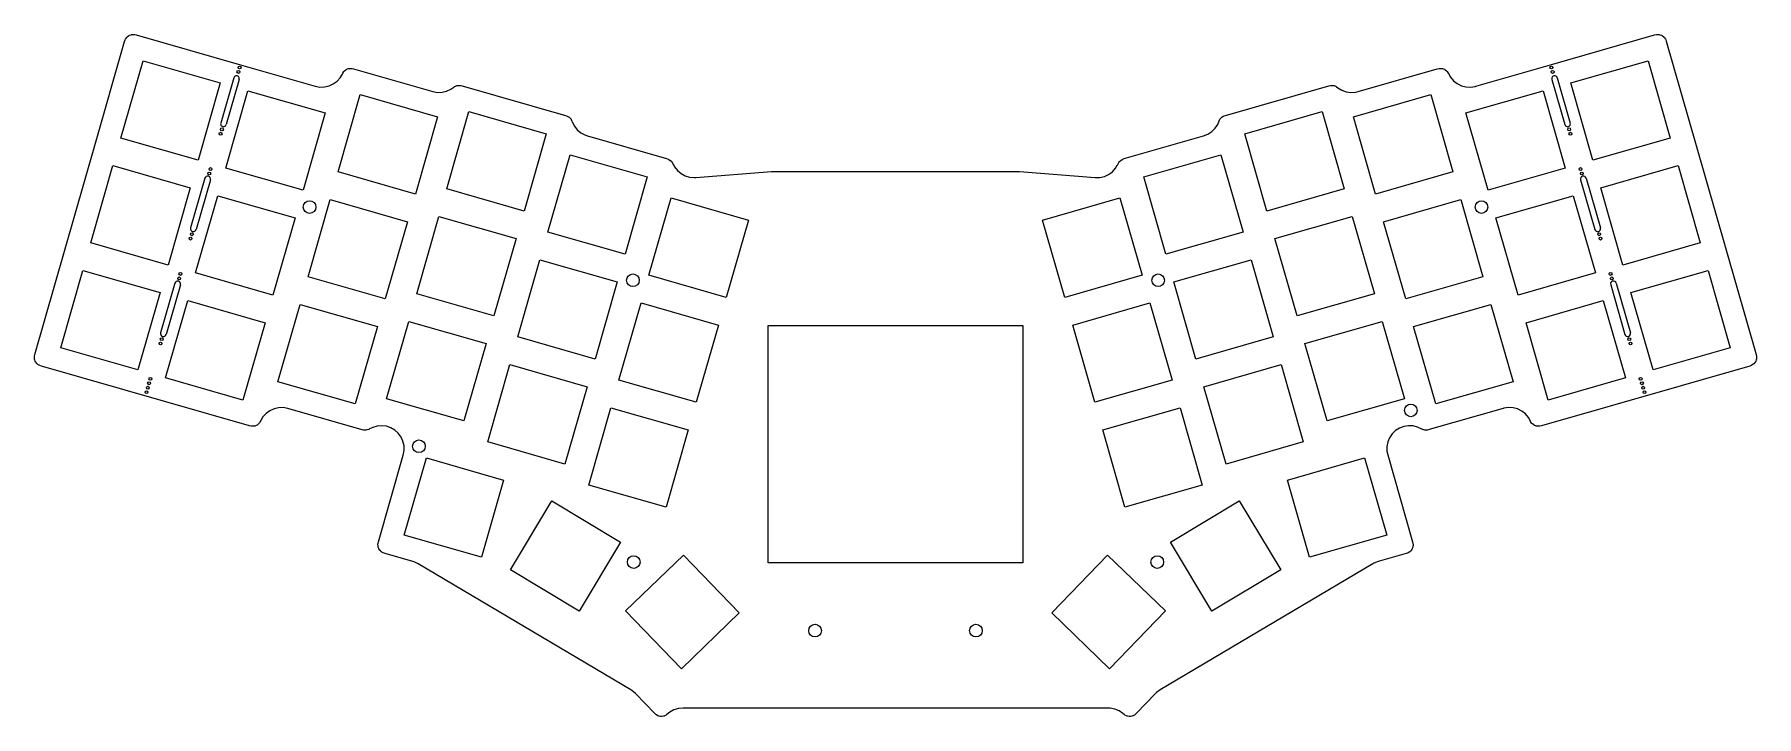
# Model space of a CAD drawing. Header units: millimetres. Extents: x 30 to 330, y -149 to -30.
import ezdxf

# ---------------------------------------------------------------- set-up
doc = ezdxf.new("R2010")
doc.units = ezdxf.units.MM
doc.layers.add('Edge.Cuts', color=254, linetype='CONTINUOUS', true_color=0xd0d2cd)

msp = doc.modelspace()

# ---------------------------------------------------------------- linework, layer by layer
at = {"layer": 'Edge.Cuts', "linetype": 'CONTINUOUS'}
for p, q in [((46.422, -30.006), (46.467, -29.98)), ((46.467, -29.98), (46.613, -29.907)), ((46.613, -29.907), (46.87, -29.808999)), ((46.87, -29.808999), (46.920999, -29.799)), ((46.920999, -29.799), (47.081999, -29.777)), ((47.081999, -29.777), (47.391999, -29.767)), ((47.391999, -29.767), (47.526999, -29.788)), ((47.526999, -29.788), (47.769, -29.842)), ((47.769, -29.842), (65.914, -35.045)), ((294.086, -35.045), (312.191, -29.853)), ((312.191, -29.853), (312.514, -29.789)), ((312.514, -29.789), (312.639, -29.775)), ((312.639, -29.775), (312.914, -29.771)), ((312.914, -29.771), (312.966, -29.779)), ((312.966, -29.779), (313.125, -29.814)), ((313.125, -29.814), (313.385999, -29.9)), ((313.385999, -29.9), (313.432, -29.924)), ((313.432, -29.924), (313.571, -30.009)), ((40.557999, -49.1), (45.748999, -30.994999)), ((45.748999, -30.994999), (45.866, -30.686999)), ((45.866, -30.686999), (45.919999, -30.573)), ((45.919999, -30.573), (46.062999, -30.338)), ((46.062999, -30.338), (46.097, -30.299)), ((46.097, -30.299), (46.211, -30.182)), ((46.211, -30.182), (46.422, -30.006)), ((313.571, -30.009), (313.789999, -30.175)), ((313.789999, -30.175), (313.826, -30.213)), ((313.826, -30.213), (313.93, -30.339)), ((313.93, -30.339), (314.103, -30.596)), ((314.103, -30.596), (314.157, -30.722)), ((314.157, -30.722), (314.24, -30.955)), ((314.24, -30.955), (319.442, -49.1)), ((45.091706, -47.79937), (48.950629, -34.341706)), ((48.950629, -34.341706), (62.408293, -38.200629)), ((65.914, -35.045), (78.958, -38.785)), ((84.048, -36.091), (84.259, -35.915)), ((84.259, -35.915), (84.304, -35.888)), ((84.304, -35.888), (84.45, -35.815)), ((84.45, -35.815), (84.707, -35.718)), ((84.707, -35.718), (84.758, -35.707)), ((84.758, -35.707), (84.92, -35.686)), ((84.92, -35.686), (85.229, -35.675)), ((85.229, -35.675), (85.365, -35.697)), ((85.365, -35.697), (85.606, -35.75)), ((85.606, -35.75), (99.428, -39.713)), ((260.576, -39.712), (274.354, -35.761)), ((274.354, -35.761), (274.677, -35.697)), ((274.677, -35.697), (274.802, -35.683)), ((274.802, -35.683), (275.077, -35.679)), ((275.077, -35.679), (275.128, -35.687)), ((275.128, -35.687), (275.287, -35.722)), ((275.287, -35.722), (275.549, -35.808)), ((275.549, -35.808), (275.595, -35.833)), ((275.595, -35.833), (275.734, -35.917)), ((275.734, -35.917), (275.953, -36.084)), ((281.049, -38.783), (294.086, -35.045)), ((297.591706, -38.200629), (311.04937, -34.341706)), ((311.04937, -34.341706), (314.908293, -47.79937)), ((62.408293, -38.200629), (58.54937, -51.658293)), ((64.744187, -37.31031), (62.484046, -45.192357)), ((65.705448, -37.585947), (63.445308, -45.467995)), ((78.958, -38.785), (79.755, -38.928)), ((79.755, -38.928), (80.564, -38.908)), ((80.564, -38.908), (81.352, -38.726)), ((81.352, -38.726), (82.088, -38.388)), ((82.088, -38.388), (82.741, -37.91)), ((82.741, -37.91), (83.283, -37.309)), ((83.283, -37.309), (83.672, -36.66)), ((83.672, -36.66), (83.757, -36.482)), ((83.757, -36.482), (83.9, -36.247)), ((83.9, -36.247), (83.934, -36.207)), ((83.934, -36.207), (84.048, -36.091)), ((102.558, -39.316), (103.089, -38.943)), ((103.089, -38.943), (103.178, -38.869)), ((103.178, -38.869), (103.223, -38.842)), ((103.223, -38.842), (103.369, -38.769)), ((103.369, -38.769), (103.626, -38.672)), ((103.626, -38.672), (103.677, -38.661)), ((103.677, -38.661), (103.838, -38.64)), ((103.838, -38.64), (104.148, -38.63)), ((104.148, -38.63), (104.283, -38.650999)), ((104.283, -38.650999), (104.525, -38.704)), ((104.525, -38.704), (122.511, -43.861)), ((237.449, -43.873), (255.435, -38.716)), ((255.435, -38.716), (255.759, -38.650999)), ((255.759, -38.650999), (255.882999, -38.637)), ((255.882999, -38.637), (256.158, -38.633)), ((256.158, -38.633), (256.209999, -38.641)), ((256.209999, -38.641), (256.369, -38.676)), ((256.369, -38.676), (256.63, -38.762)), ((256.63, -38.762), (256.676, -38.787)), ((256.676, -38.787), (256.815, -38.871)), ((256.815, -38.871), (257.055999, -39.054)), ((275.953, -36.084), (275.989, -36.121)), ((275.989, -36.121), (276.093, -36.247)), ((276.093, -36.247), (276.266, -36.504)), ((276.266, -36.504), (276.267, -36.508)), ((276.267, -36.508), (276.277, -36.525)), ((276.277, -36.525), (276.294, -36.561)), ((276.294, -36.561), (276.296, -36.56)), ((276.296, -36.56), (276.658, -37.216)), ((276.658, -37.216), (277.183999, -37.831)), ((277.183999, -37.831), (277.823, -38.328)), ((277.823, -38.328), (278.549, -38.686)), ((278.549, -38.686), (279.332, -38.891)), ((279.332, -38.891), (280.14, -38.933)), ((280.14, -38.933), (280.941, -38.812)), ((280.941, -38.812), (281.049, -38.783)), ((294.294551, -37.585947), (296.554691, -45.467995)), ((295.255812, -37.31031), (297.515953, -45.192357)), ((301.450629, -51.658293), (297.591706, -38.200629)), ((63.355706, -53.03637), (67.214629, -39.578706)), ((67.214629, -39.578706), (80.672293, -43.437629)), ((82.928706, -53.70737), (86.787629, -40.249706)), ((86.787629, -40.249706), (100.245293, -44.108629)), ((99.428, -39.713), (100.224, -39.856)), ((100.224, -39.856), (101.034, -39.836)), ((101.034, -39.836), (101.822, -39.654)), ((101.822, -39.654), (102.558, -39.316)), ((257.055999, -39.054), (257.747, -39.476)), ((257.747, -39.476), (258.509, -39.749)), ((258.509, -39.749), (259.31, -39.864)), ((259.31, -39.864), (260.118, -39.815)), ((259.754706, -44.108629), (273.21237, -40.249706)), ((260.118, -39.815), (260.576, -39.712)), ((273.21237, -40.249706), (277.071293, -53.70737)), ((279.327706, -43.437629), (292.78537, -39.578706)), ((292.78537, -39.578706), (296.644293, -53.03637)), ((80.672293, -43.437629), (76.81337, -56.895293)), ((100.245293, -44.108629), (96.38637, -57.566293)), ((101.847706, -56.66137), (105.706629, -43.203706)), ((105.706629, -43.203706), (119.164293, -47.062629)), ((122.511, -43.861), (122.819, -43.978)), ((122.819, -43.978), (122.932, -44.032)), ((122.932, -44.032), (123.168, -44.175)), ((123.168, -44.175), (123.207, -44.209)), ((123.207, -44.209), (123.323, -44.323)), ((123.323, -44.323), (123.499, -44.534)), ((123.499, -44.534), (123.526, -44.579)), ((123.526, -44.579), (123.598999, -44.725)), ((123.598999, -44.725), (123.706, -45.008)), ((236.105, -45.435), (236.358, -44.836)), ((236.358, -44.836), (236.394, -44.726)), ((236.394, -44.726), (236.418, -44.68)), ((236.418, -44.68), (236.503, -44.541)), ((236.503, -44.541), (236.668999, -44.322)), ((236.668999, -44.322), (236.707, -44.286)), ((236.707, -44.286), (236.833, -44.182)), ((236.833, -44.182), (237.09, -44.01)), ((237.09, -44.01), (237.216, -43.956)), ((237.216, -43.956), (237.449, -43.873)), ((240.835706, -47.062629), (254.29337, -43.203706)), ((254.29337, -43.203706), (258.152293, -56.66137)), ((263.613629, -57.566293), (259.754706, -44.108629)), ((283.186629, -56.895293), (279.327706, -43.437629)), ((58.54937, -51.658293), (45.091706, -47.79937)), ((119.164293, -47.062629), (115.30537, -60.520293)), ((123.706, -45.008), (124.069, -45.731)), ((124.069, -45.731), (124.57, -46.367)), ((124.57, -46.367), (125.189, -46.889)), ((125.189, -46.889), (125.9, -47.275)), ((125.9, -47.275), (126.342, -47.431)), ((126.342, -47.431), (140.12, -51.382)), ((219.84, -51.393), (233.661, -47.43)), ((233.661, -47.43), (234.413, -47.129)), ((234.413, -47.129), (235.088, -46.683)), ((235.088, -46.683), (235.66, -46.111)), ((235.66, -46.111), (236.105, -45.435)), ((244.694629, -60.520293), (240.835706, -47.062629)), ((314.908293, -47.79937), (301.450629, -51.658293)), ((30.117999, -85.509), (40.557999, -49.1)), ((119.456706, -64.18137), (123.315629, -50.723706)), ((123.315629, -50.723706), (136.773293, -54.582629)), ((223.226706, -54.582629), (236.68437, -50.723706)), ((236.68437, -50.723706), (240.543293, -64.18137)), ((319.442, -49.1), (329.871, -85.469)), ((39.854706, -66.06337), (43.713629, -52.605706)), ((43.713629, -52.605706), (57.171293, -56.464629)), ((76.81337, -56.895293), (63.355706, -53.03637)), ((96.38637, -57.566293), (82.928706, -53.70737)), ((140.12, -51.382), (140.429, -51.498)), ((140.429, -51.498), (140.542, -51.552)), ((140.542, -51.552), (140.777, -51.695)), ((140.777, -51.695), (140.816, -51.729)), ((140.816, -51.729), (140.933, -51.843)), ((140.933, -51.843), (141.109, -52.055)), ((141.109, -52.055), (141.135, -52.1)), ((141.135, -52.1), (141.299, -52.427)), ((141.299, -52.427), (141.311, -52.42)), ((141.311, -52.42), (141.523, -52.843)), ((141.523, -52.843), (142.024, -53.479)), ((142.024, -53.479), (142.643, -54.001)), ((145.209, -54.686), (158.423, -53.658)), ((158.423, -53.658), (158.578, -53.652)), ((158.578, -53.652), (201.422, -53.652)), ((201.422, -53.652), (201.577, -53.658)), ((201.577, -53.658), (214.774, -54.684)), ((217.108, -54.147), (217.761, -53.669)), ((217.761, -53.669), (218.304, -53.069)), ((218.304, -53.069), (218.62, -52.534)), ((218.62, -52.534), (218.631, -52.54)), ((218.631, -52.54), (218.809, -52.2)), ((218.809, -52.2), (218.894, -52.061)), ((218.894, -52.061), (219.06, -51.842)), ((219.06, -51.842), (219.098, -51.806)), ((219.098, -51.806), (219.223, -51.702)), ((219.223, -51.702), (219.481, -51.53)), ((219.481, -51.53), (219.607, -51.476)), ((219.607, -51.476), (219.84, -51.393)), ((277.071293, -53.70737), (263.613629, -57.566293)), ((296.644293, -53.03637), (283.186629, -56.895293)), ((302.828706, -56.464629), (316.28637, -52.605706)), ((316.28637, -52.605706), (320.145293, -66.06337)), ((57.171293, -56.464629), (53.31237, -69.922293)), ((59.727672, -54.804974), (57.246937, -63.456326)), ((60.688934, -55.080612), (58.208199, -63.731963)), ((115.30537, -60.520293), (101.847706, -56.66137)), ((136.773293, -54.582629), (132.91437, -68.040293)), ((142.643, -54.001), (143.353999, -54.387)), ((143.353999, -54.387), (144.128, -54.623)), ((144.128, -54.623), (144.934, -54.697)), ((144.934, -54.697), (145.209, -54.686)), ((214.774, -54.684), (215.583, -54.665)), ((215.583, -54.665), (216.372, -54.483)), ((216.372, -54.483), (217.108, -54.147)), ((227.085629, -68.040293), (223.226706, -54.582629)), ((258.152293, -56.66137), (244.694629, -60.520293)), ((299.311065, -55.080612), (301.7918, -63.731963)), ((300.272327, -54.804974), (302.753062, -63.456326)), ((306.687629, -69.922293), (302.828706, -56.464629)), ((58.118706, -71.30037), (61.977629, -57.842706)), ((61.977629, -57.842706), (75.435293, -61.701629)), ((77.691706, -71.97137), (81.550629, -58.513706)), ((81.550629, -58.513706), (95.008293, -62.372629)), ((137.065706, -71.70237), (140.924629, -58.244706)), ((140.924629, -58.244706), (154.382293, -62.103629)), ((205.617706, -62.103629), (219.07537, -58.244706)), ((219.07537, -58.244706), (222.934293, -71.70237)), ((264.991706, -62.372629), (278.44937, -58.513706)), ((278.44937, -58.513706), (282.308293, -71.97137)), ((284.564706, -61.701629), (298.02237, -57.842706)), ((298.02237, -57.842706), (301.881293, -71.30037)), ((75.435293, -61.701629), (71.57637, -75.159293)), ((95.008293, -62.372629), (91.14937, -75.830293)), ((96.610706, -74.92537), (100.469629, -61.467706)), ((100.469629, -61.467706), (113.927293, -65.326629)), ((154.382293, -62.103629), (150.52337, -75.561293)), ((209.476629, -75.561293), (205.617706, -62.103629)), ((246.072706, -65.326629), (259.53037, -61.467706)), ((259.53037, -61.467706), (263.389293, -74.92537)), ((268.850629, -75.830293), (264.991706, -62.372629)), ((288.423629, -75.159293), (284.564706, -61.701629)), ((113.927293, -65.326629), (110.06837, -78.784293)), ((132.91437, -68.040293), (119.456706, -64.18137)), ((240.543293, -64.18137), (227.085629, -68.040293)), ((249.931629, -78.784293), (246.072706, -65.326629)), ((53.31237, -69.922293), (39.854706, -66.06337)), ((320.145293, -66.06337), (306.687629, -69.922293)), ((34.617706, -84.32737), (38.476629, -70.869706)), ((38.476629, -70.869706), (51.934293, -74.728629)), ((71.57637, -75.159293), (58.118706, -71.30037)), ((91.14937, -75.830293), (77.691706, -71.97137)), ((114.219706, -82.44537), (118.078629, -68.987706)), ((118.078629, -68.987706), (131.536293, -72.846629)), ((150.52337, -75.561293), (137.065706, -71.70237)), ((222.934293, -71.70237), (209.476629, -75.561293)), ((228.463706, -72.846629), (241.92137, -68.987706)), ((241.92137, -68.987706), (245.780293, -82.44537)), ((282.308293, -71.97137), (268.850629, -75.830293)), ((301.881293, -71.30037), (288.423629, -75.159293)), ((308.065706, -74.728629), (321.52337, -70.869706)), ((321.52337, -70.869706), (325.382293, -84.32737)), ((51.934293, -74.728629), (48.07537, -88.186293)), ((54.490564, -73.068943), (52.009828, -81.720295)), ((55.451825, -73.34458), (52.97109, -81.995932)), ((110.06837, -78.784293), (96.610706, -74.92537)), ((131.536293, -72.846629), (127.67737, -86.304293)), ((232.322629, -86.304293), (228.463706, -72.846629)), ((263.389293, -74.92537), (249.931629, -78.784293)), ((304.548174, -73.34458), (307.028909, -81.995932)), ((305.509435, -73.068943), (307.990171, -81.720295)), ((311.924629, -88.186293), (308.065706, -74.728629)), ((52.881706, -89.56437), (56.740629, -76.106706)), ((56.740629, -76.106706), (70.198293, -79.965629)), ((72.454706, -90.23537), (76.313629, -76.777706)), ((76.313629, -76.777706), (89.771293, -80.636629)), ((131.828706, -89.96637), (135.687629, -76.508706)), ((135.687629, -76.508706), (149.145293, -80.367629)), ((210.854706, -80.367629), (224.31237, -76.508706)), ((224.31237, -76.508706), (228.171293, -89.96637)), ((270.228706, -80.636629), (283.68637, -76.777706)), ((283.68637, -76.777706), (287.545293, -90.23537)), ((289.801706, -79.965629), (303.25937, -76.106706)), ((303.25937, -76.106706), (307.118293, -89.56437)), ((70.198293, -79.965629), (66.33937, -93.423293)), ((89.771293, -80.636629), (85.91237, -94.094293)), ((91.373706, -93.18937), (95.232629, -79.731706)), ((95.232629, -79.731706), (108.690293, -83.590629)), ((149.145293, -80.367629), (145.28637, -93.825293)), ((157.85, -80.455), (202.15, -80.455)), ((157.85, -121.755), (157.85, -80.455)), ((202.15, -80.455), (202.15, -121.755)), ((214.713629, -93.825293), (210.854706, -80.367629)), ((251.309706, -83.590629), (264.76737, -79.731706)), ((264.76737, -79.731706), (268.626293, -93.18937)), ((274.087629, -94.094293), (270.228706, -80.636629)), ((293.660629, -93.423293), (289.801706, -79.965629)), ((108.690293, -83.590629), (104.83137, -97.048293)), ((127.67737, -86.304293), (114.219706, -82.44537)), ((245.780293, -82.44537), (232.322629, -86.304293)), ((255.168629, -97.048293), (251.309706, -83.590629)), ((30.043, -85.886), (30.063999, -85.75)), ((30.052999, -86.196), (30.043, -85.886)), ((30.074999, -86.357), (30.052999, -86.196)), ((30.063999, -85.75), (30.117999, -85.509)), ((30.085, -86.408), (30.074999, -86.357)), ((30.182999, -86.664999), (30.085, -86.408)), ((30.256, -86.811), (30.182999, -86.664999)), ((30.282, -86.856), (30.256, -86.811)), ((30.458, -87.067), (30.282, -86.856)), ((48.07537, -88.186293), (34.617706, -84.32737)), ((325.382293, -84.32737), (311.924629, -88.186293)), ((329.715, -86.848999), (329.549, -87.068)), ((329.8, -86.71), (329.715, -86.848999)), ((329.824, -86.664), (329.8, -86.71)), ((329.909999, -86.402999), (329.824, -86.664)), ((329.871, -85.469), (329.935, -85.792)), ((329.945, -86.244), (329.909999, -86.402999)), ((329.935, -85.792), (329.95, -85.917)), ((329.953, -86.192), (329.945, -86.244)), ((329.95, -85.917), (329.953, -86.192)), ((30.574999, -87.181), (30.458, -87.067)), ((30.614, -87.215), (30.574999, -87.181)), ((30.848999, -87.358), (30.614, -87.215)), ((30.961999, -87.412), (30.848999, -87.358)), ((31.270999, -87.529), (30.961999, -87.412)), ((67.52, -97.923), (31.270999, -87.529)), ((66.33937, -93.423293), (52.881706, -89.56437)), ((108.982706, -100.70937), (112.841629, -87.251706)), ((112.841629, -87.251706), (126.299293, -91.110629)), ((145.28637, -93.825293), (131.828706, -89.96637)), ((228.171293, -89.96637), (214.713629, -93.825293)), ((233.700706, -91.110629), (247.15837, -87.251706)), ((247.15837, -87.251706), (251.017293, -100.70937)), ((328.769, -87.517), (292.519, -97.912)), ((307.118293, -89.56437), (293.660629, -93.423293)), ((329.002, -87.435), (328.769, -87.517)), ((329.129, -87.381), (329.002, -87.435)), ((329.385999, -87.208), (329.129, -87.381)), ((329.510999, -87.104), (329.385999, -87.208)), ((329.549, -87.068), (329.510999, -87.104)), ((85.91237, -94.094293), (72.454706, -90.23537)), ((126.299293, -91.110629), (122.44037, -104.568293)), ((237.559629, -104.568293), (233.700706, -91.110629)), ((287.545293, -90.23537), (274.087629, -94.094293)), ((70.386, -95.764), (69.843, -96.364)), ((71.039, -95.285), (70.386, -95.764)), ((71.775, -94.948), (71.039, -95.285)), ((72.563, -94.765), (71.775, -94.948)), ((73.372, -94.745), (72.563, -94.765)), ((74.169, -94.888), (73.372, -94.745)), ((87.094, -98.594), (74.169, -94.888)), ((104.83137, -97.048293), (91.373706, -93.18937)), ((126.591706, -108.22937), (130.450629, -94.771706)), ((130.450629, -94.771706), (143.908293, -98.630629)), ((216.091706, -98.630629), (229.54937, -94.771706)), ((229.54937, -94.771706), (233.408293, -108.22937)), ((268.626293, -93.18937), (255.168629, -97.048293)), ((285.824, -94.89), (272.946, -98.583)), ((285.932, -94.860999), (285.824, -94.89)), ((286.733, -94.74), (285.932, -94.860999)), ((287.541, -94.783), (286.733, -94.74)), ((288.324, -94.987), (287.541, -94.783)), ((289.05, -95.345), (288.324, -94.987)), ((289.688999, -95.842), (289.05, -95.345)), ((290.215, -96.457), (289.688999, -95.842)), ((67.762, -97.977), (67.52, -97.923)), ((67.898, -97.997999), (67.762, -97.977)), ((68.207, -97.988), (67.898, -97.997999)), ((68.369, -97.966), (68.207, -97.988)), ((68.42, -97.956), (68.369, -97.966)), ((68.677, -97.858), (68.42, -97.956)), ((68.823, -97.785), (68.677, -97.858)), ((68.868, -97.759), (68.823, -97.785)), ((69.079, -97.583), (68.868, -97.759)), ((69.193, -97.466), (69.079, -97.583)), ((69.227, -97.426999), (69.193, -97.466)), ((69.37, -97.192), (69.227, -97.426999)), ((69.455, -97.013), (69.37, -97.192)), ((69.843, -96.364), (69.455, -97.013)), ((87.336, -98.648), (87.094, -98.594)), ((87.471, -98.669), (87.336, -98.648)), ((87.781, -98.658999), (87.471, -98.669)), ((87.942, -98.637), (87.781, -98.658999)), ((87.993, -98.627), (87.942, -98.637)), ((88.25, -98.529), (87.993, -98.627)), ((88.396, -98.456), (88.25, -98.529)), ((88.419, -98.442), (88.396, -98.456)), ((88.956, -98.181), (88.419, -98.442)), ((89.734, -97.958), (88.956, -98.181)), ((90.541, -97.896999), (89.734, -97.958)), ((91.344, -98), (90.541, -97.896999)), ((92.109, -98.262), (91.344, -98)), ((92.807, -98.673), (92.109, -98.262)), ((93.407, -99.216), (92.807, -98.673)), ((143.908293, -98.630629), (140.04937, -112.088293)), ((219.950629, -112.088293), (216.091706, -98.630629)), ((267.081, -98.751), (266.5, -99.314)), ((267.764, -98.316), (267.081, -98.751)), ((268.52, -98.027), (267.764, -98.316)), ((269.319, -97.896999), (268.52, -98.027)), ((270.127, -97.93), (269.319, -97.896999)), ((270.913, -98.125), (270.127, -97.93)), ((271.643, -98.473999), (270.913, -98.125)), ((271.705, -98.512), (271.643, -98.473999)), ((271.751, -98.536), (271.705, -98.512)), ((272.012, -98.622), (271.751, -98.536)), ((272.171, -98.657), (272.012, -98.622)), ((272.223, -98.664999), (272.171, -98.657)), ((272.498, -98.662), (272.223, -98.664999)), ((272.623, -98.646999), (272.498, -98.662)), ((272.946, -98.583), (272.623, -98.646999)), ((290.577, -97.113), (290.215, -96.457)), ((290.579, -97.112), (290.577, -97.113)), ((290.596, -97.148), (290.579, -97.112)), ((290.606, -97.166), (290.596, -97.148)), ((290.607, -97.169), (290.606, -97.166)), ((290.78, -97.426), (290.607, -97.169)), ((290.884, -97.551999), (290.78, -97.426)), ((290.92, -97.59), (290.884, -97.551999)), ((291.139, -97.756), (290.92, -97.59)), ((291.278, -97.841), (291.139, -97.756)), ((291.324, -97.865), (291.278, -97.841)), ((291.586, -97.951), (291.324, -97.865)), ((291.745, -97.985999), (291.586, -97.951)), ((291.796, -97.994), (291.745, -97.985999)), ((292.071, -97.991), (291.796, -97.994)), ((292.196, -97.976), (292.071, -97.991)), ((292.519, -97.912), (292.196, -97.976)), ((93.885, -99.869), (93.407, -99.216)), ((94.223, -100.604), (93.885, -99.869)), ((94.406, -101.393), (94.223, -100.604)), ((94.426, -102.202), (94.406, -101.393)), ((122.44037, -104.568293), (108.982706, -100.70937)), ((251.017293, -100.70937), (237.559629, -104.568293)), ((265.733, -100.729999), (265.577999, -101.524)), ((265.577999, -101.524), (265.586, -102.334)), ((266.043999, -99.983), (265.733, -100.729999)), ((266.5, -99.314), (266.043999, -99.983)), ((89.941, -118.137), (94.282, -102.999)), ((94.282, -102.999), (94.426, -102.202)), ((94.441706, -116.95637), (98.300629, -103.498706)), ((98.300629, -103.498706), (111.758293, -107.357629)), ((248.241706, -107.357629), (261.69937, -103.498706)), ((261.69937, -103.498706), (265.558293, -116.95637)), ((265.586, -102.334), (265.716, -102.991999)), ((265.716, -102.991999), (270.047, -118.098)), ((111.758293, -107.357629), (107.89937, -120.815293)), ((252.100629, -120.815293), (248.241706, -107.357629)), ((140.04937, -112.088293), (126.591706, -108.22937)), ((233.408293, -108.22937), (219.950629, -112.088293)), ((112.922562, -122.982904), (120.133095, -110.982562)), ((120.133095, -110.982562), (132.133437, -118.193095)), ((227.866562, -118.193095), (239.866904, -110.982562)), ((239.866904, -110.982562), (247.077437, -122.982904)), ((107.89937, -120.815293), (94.441706, -116.95637)), ((265.558293, -116.95637), (252.100629, -120.815293)), ((89.867, -118.515), (89.888, -118.379)), ((89.877, -118.824), (89.867, -118.515)), ((89.899, -118.986), (89.877, -118.824)), ((89.888, -118.379), (89.941, -118.137)), ((89.909, -119.037), (89.899, -118.986)), ((90.007, -119.294), (89.909, -119.037)), ((90.08, -119.439), (90.007, -119.294)), ((90.106, -119.485), (90.08, -119.439)), ((90.282, -119.696), (90.106, -119.485)), ((90.398, -119.81), (90.282, -119.696)), ((90.438, -119.844), (90.398, -119.81)), ((90.673, -119.987), (90.438, -119.844)), ((132.133437, -118.193095), (124.922904, -130.193437)), ((235.077095, -130.193437), (227.866562, -118.193095)), ((269.562, -119.837), (269.305, -120.009)), ((269.687, -119.733), (269.562, -119.837)), ((269.725, -119.697), (269.687, -119.733)), ((269.891, -119.478), (269.725, -119.697)), ((269.976, -119.339), (269.891, -119.478)), ((270, -119.293), (269.976, -119.339)), ((270.086, -119.031), (270, -119.293)), ((270.047, -118.098), (270.111999, -118.421)), ((270.121, -118.872), (270.086, -119.031)), ((270.111999, -118.421), (270.126, -118.546)), ((270.129, -118.821), (270.121, -118.872)), ((270.126, -118.546), (270.129, -118.821)), ((90.786, -120.041), (90.673, -119.987)), ((91.095, -120.158), (90.786, -120.041)), ((95.951, -121.55), (91.095, -120.158)), ((96.154, -121.614), (95.951, -121.55)), ((96.889, -121.955), (96.154, -121.614)), ((133.889, -143.891), (96.889, -121.955)), ((132.984012, -130.153229), (143.05477, -120.428012)), ((143.05477, -120.428012), (152.779987, -130.49877)), ((202.15, -121.755), (157.85, -121.755)), ((207.220012, -130.49877), (216.945229, -120.428012)), ((216.945229, -120.428012), (227.015987, -130.153229)), ((263.111, -121.955), (226.111, -143.891)), ((263.297, -121.851), (263.111, -121.955)), ((264.048999, -121.55), (263.297, -121.851)), ((268.945, -120.146), (264.048999, -121.55)), ((269.179, -120.063), (268.945, -120.146)), ((269.305, -120.009), (269.179, -120.063)), ((124.922904, -130.193437), (112.922562, -122.982904)), ((247.077437, -122.982904), (235.077095, -130.193437)), ((142.709229, -140.223987), (132.984012, -130.153229)), ((152.779987, -130.49877), (142.709229, -140.223987)), ((217.29077, -140.223987), (207.220012, -130.49877)), ((227.015987, -130.153229), (217.29077, -140.223987)), ((134.108, -144.031), (133.889, -143.891)), ((226.111, -143.891), (225.461, -144.373)), ((134.726, -144.554), (134.108, -144.031)), ((138.065, -148.011), (134.726, -144.554)), ((225.274, -144.554), (221.964, -147.981)), ((225.461, -144.373), (225.274, -144.554)), ((138.248, -148.178), (138.065, -148.011)), ((138.355, -148.264), (138.248, -148.178)), ((138.628, -148.41), (138.355, -148.264)), ((138.778, -148.471999), (138.628, -148.41)), ((138.828, -148.489), (138.778, -148.471999)), ((139.099, -148.533), (138.828, -148.489)), ((139.262, -148.542), (139.099, -148.533)), ((139.314, -148.542), (139.262, -148.542)), ((139.585, -148.495), (139.314, -148.542)), ((139.742, -148.452), (139.585, -148.495)), ((139.791, -148.435), (139.742, -148.452)), ((140.033, -148.302), (139.791, -148.435)), ((140.136, -148.231), (140.033, -148.302)), ((140.466, -147.961), (140.136, -148.231)), ((140.712, -147.775), (140.466, -147.961)), ((141.42, -147.382999), (140.712, -147.775)), ((142.192, -147.14), (141.42, -147.382999)), ((142.997, -147.058), (142.192, -147.14)), ((217, -147.058), (142.997, -147.058)), ((217.391, -147.078), (217, -147.058)), ((218.185, -147.238), (217.391, -147.078)), ((218.929, -147.554), (218.185, -147.238)), ((219.595, -148.014), (218.929, -147.554)), ((219.827, -148.212), (219.595, -148.014)), ((219.937, -148.293999), (219.827, -148.212)), ((220.215, -148.430999), (219.937, -148.293999)), ((220.368, -148.487), (220.215, -148.430999)), ((220.418, -148.502), (220.368, -148.487)), ((220.69, -148.537), (220.418, -148.502)), ((220.853, -148.54), (220.69, -148.537)), ((220.905, -148.538), (220.853, -148.54)), ((221.175, -148.482), (220.905, -148.538)), ((221.329999, -148.433), (221.175, -148.482)), ((221.379, -148.414), (221.329999, -148.433)), ((221.615, -148.274), (221.379, -148.414)), ((221.716, -148.199), (221.615, -148.274)), ((221.964, -147.981), (221.716, -148.199))]:
    msp.add_line(p, q, dxfattribs=at)
at = {"layer": 'Edge.Cuts'}
for centre, radius in [((65.776092, -35.525605), 0.249999), ((294.223907, -35.525605), 0.249999), ((65.555582, -36.294614), 0.249999), ((294.444417, -36.294614), 0.249999), ((62.46853, -47.060447), 0.249999), ((62.689039, -46.291438), 0.249999), ((297.31096, -46.291438), 0.249999), ((297.531469, -47.060447), 0.249999), ((60.483941, -53.981531), 0.249999), ((60.704451, -53.212522), 0.249999), ((299.295548, -53.212522), 0.249999), ((299.516058, -53.981531), 0.249999), ((77.951, -59.822), 1.099999), ((282.049, -59.822), 1.099999), ((57.231421, -65.324416), 0.249999), ((57.451931, -64.555406), 0.249999), ((302.548068, -64.555406), 0.249999), ((302.768578, -65.324416), 0.249999), ((55.467342, -71.476491), 0.249999), ((134.26, -72.567), 1.099999), ((225.74, -72.567), 1.099999), ((304.532657, -71.476491), 0.249999), ((55.246832, -72.2455), 0.249999), ((304.753167, -72.2455), 0.249999), ((51.994312, -83.588385), 0.249999), ((52.214822, -82.819375), 0.249999), ((307.785177, -82.819375), 0.249999), ((308.005687, -83.588385), 0.249999), ((50.230233, -89.740459), 0.249999), ((309.769766, -89.740459), 0.249999), ((49.568703, -92.047487), 0.249999), ((49.789213, -91.278478), 0.249999), ((50.009723, -90.509469), 0.249999), ((309.990276, -90.509469), 0.249999), ((310.210786, -91.278478), 0.249999), ((310.431296, -92.047487), 0.249999), ((269.745, -95.231), 1.099999), ((97.005, -101.481), 1.099999), ((134.42, -121.642), 1.099999), ((225.579999, -121.642), 1.099999), ((166, -133.582), 1.099999), ((194, -133.582), 1.099999)]:
    msp.add_circle(centre, radius, dxfattribs=at)
for centre, radius, start, end in [((65.2248, -37.4481), 0.499975, -16.00257786, 164.00259533), ((294.7752, -37.4481), 0.500025, -344.00256375, -163.99745372), ((62.9647, -45.3302), 0.499972, -196.00194775, -15.99811338), ((297.0353, -45.3302), 0.500028, -164.0019182, 16.00197934), ((60.2083, -54.9428), 0.499999, -15.99916485, 163.9991035), ((299.7917, -54.9428), 0.500002, -343.99907191, -164.00086673), ((57.7276, -63.5941), 0.499982, -195.99406329, -16.00588835), ((302.2724, -63.5941), 0.500018, -163.99414325, 15.99409487), ((54.9712, -73.2068), 0.500016, -15.99592411, 163.99594158), ((305.0288, -73.2068), 0.499985, -343.99590999, -164.00410747), ((52.4905, -81.8581), 0.499964, -195.99719373, -16.00275787), ((307.5095, -81.8581), 0.500035, -163.99727372, 15.99722531)]:
    msp.add_arc(centre, radius, start, end, dxfattribs=at)

doc.saveas('drawing.dxf')
